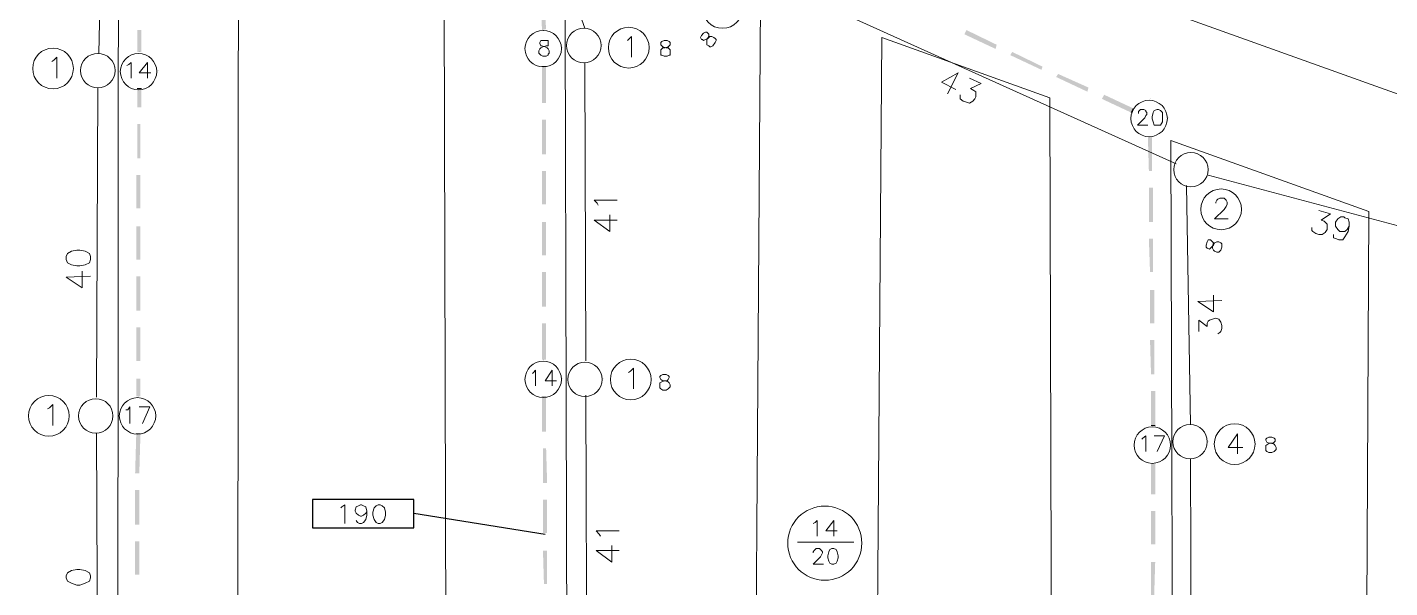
# Model space of a CAD drawing. Header units: millimetres. Extents: x -5 to 817, y 96 to 1062.
# Drawn here: x 173.2 to 281, y 548.1 to 592.4 of the extents above; entities that cross this region are included whole.
import ezdxf

# ---------------------------------------------------------------- set-up
doc = ezdxf.new("R2010")
doc.units = ezdxf.units.MM
for name, color, linetype, true_color in [('PDF_AERIAL', 8, 'Continuous', 0x808080), ('PDF_FEED', 11, 'Continuous', 0xff7f7f), ('PDF_HCOUNT', 8, 'Continuous', 0x808080), ('PDF_POLENUMBER', 8, 'Continuous', 0x808080), ('PDF_RDBKGRD', 8, 'Continuous', 0x808080), ('PDF_STRAND', 8, 'Continuous', 0x808080)]:
    doc.layers.add(name, color=color, linetype=linetype, true_color=true_color)
doc.layers.add('PDF_DISTANCE', color=7, linetype='Continuous')

msp = doc.modelspace()

# ---------------------------------------------------------------- linework, layer by layer
at = {"layer": 'PDF_AERIAL', "lineweight": 9}
for points in [[(178.89, 590.34), (179.47, 616.64)], [(217.31, 592.32), (209.72, 613.43)], [(264.06, 581.6), (231, 596.53)], [(217.39, 566.02), (217.31, 589.6)], [(246, 587.13), (246.83, 588.78), (245.51, 588.03), (246.66, 587.46)], [(247.73, 588.36), (248.64, 587.95), (247.82, 587.54), (248.06, 587.38), (248.23, 587.29), (248.23, 587.13), (248.23, 586.88), (248.15, 586.72), (247.98, 586.55), (247.73, 586.39), (247.49, 586.47), (247.24, 586.55), (246.99, 586.72), (246.99, 586.88), (246.99, 587.05)], [(178.72, 563.14), (178.81, 587.62)], [(289.12, 574.68), (266.61, 580.7)], [(264.88, 579.87), (265.21, 560.99)], [(218.38, 578.31), (218.3, 578.47), (218.05, 578.72), (219.87, 578.72)], [(219.87, 577.15), (218.05, 577.15), (219.29, 576.24), (219.29, 577.56)], [(275.35, 577.89), (276.26, 577.65), (275.52, 577.15), (275.76, 577.07), (275.93, 576.9), (276.01, 576.82), (276.01, 576.57), (276.01, 576.41), (275.85, 576.16), (275.6, 576), (275.35, 576), (275.11, 576.08), (274.86, 576.24), (274.78, 576.33), (274.78, 576.57)], [(277.74, 576.66), (277.58, 576.41), (277.41, 576.24), (277.08, 576.24), (277, 576.24), (276.84, 576.41), (276.67, 576.66), (276.67, 576.9), (276.67, 576.99), (276.84, 577.23), (277.08, 577.4), (277.33, 577.4), (277.41, 577.32), (277.66, 577.23), (277.74, 576.99), (277.74, 576.66), (277.66, 576.24), (277.41, 575.83), (277.25, 575.59), (276.92, 575.59), (276.75, 575.67), (276.51, 575.75), (276.51, 576)], [(178.23, 572.7), (176.33, 572.62), (177.57, 571.79), (177.57, 573.11)], [(267.69, 570.8), (265.79, 570.72), (267.03, 569.9), (267.03, 571.22)], [(265.87, 568.33), (265.87, 569.24), (266.53, 568.74), (266.53, 568.99), (266.61, 569.15), (266.7, 569.24), (266.94, 569.32), (267.19, 569.4), (267.44, 569.32), (267.6, 569.07), (267.69, 568.82), (267.69, 568.58), (267.6, 568.33), (267.52, 568.25), (267.36, 568.16)], [(217.47, 539.97), (217.39, 563.3)], [(178.81, 536.67), (178.72, 560.33)], [(265.21, 558.27), (265.29, 535.52)], [(218.55, 552.17), (218.46, 552.33), (218.22, 552.58), (220.03, 552.58)], [(220.03, 551.02), (218.22, 551.02), (219.45, 550.11), (219.45, 551.43)]]:
    msp.add_lwpolyline(points, dxfattribs=at)
for points in [[(176.33, 574.02), (176.42, 573.77), (176.75, 573.61), (177.16, 573.52), (177.41, 573.52), (177.82, 573.61), (178.15, 573.77), (178.23, 574.02), (178.23, 574.27), (178.15, 574.51), (177.82, 574.68), (177.41, 574.76), (177.16, 574.76), (176.75, 574.68), (176.42, 574.51), (176.33, 574.27)], [(176.33, 548.87), (176.42, 548.62), (176.75, 548.46), (177.16, 548.3), (177.41, 548.3), (177.82, 548.46), (178.15, 548.62), (178.23, 548.87), (178.23, 549.04), (178.15, 549.28), (177.82, 549.45), (177.41, 549.53), (177.16, 549.53), (176.75, 549.45), (176.42, 549.28), (176.33, 549.04)]]:
    msp.add_lwpolyline(points, close=True, dxfattribs=at)
at = {"layer": 'PDF_DISTANCE', "color": 145, "lineweight": 25, "true_color": 0x4a8395}
msp.add_lwpolyline([(195.79, 552.83), (203.79, 552.83), (203.79, 555.06), (195.79, 555.06)], close=True, dxfattribs=at)
at = {"layer": 'PDF_DISTANCE', "lineweight": 0}
for points in [[(198.02, 554.4), (198.1, 554.48), (198.35, 554.64), (198.35, 553.16)], [(200.08, 554.15), (200, 553.98), (199.83, 553.82), (199.67, 553.74), (199.58, 553.74), (199.42, 553.82), (199.25, 553.98), (199.17, 554.15), (199.17, 554.23), (199.25, 554.48), (199.42, 554.56), (199.58, 554.64), (199.67, 554.64), (199.83, 554.56), (200, 554.48), (200.08, 554.15), (200.08, 553.82), (200, 553.49), (199.83, 553.24), (199.67, 553.16), (199.5, 553.16), (199.34, 553.24), (199.25, 553.41)]]:
    msp.add_lwpolyline(points, dxfattribs=at)
msp.add_lwpolyline([(200.99, 554.64), (200.82, 554.56), (200.66, 554.4), (200.57, 554.07), (200.57, 553.82), (200.66, 553.49), (200.82, 553.24), (200.99, 553.16), (201.15, 553.16), (201.31, 553.24), (201.48, 553.49), (201.56, 553.82), (201.56, 554.07), (201.48, 554.4), (201.31, 554.56), (201.15, 554.64)], close=True, dxfattribs=at)
at = {"layer": 'PDF_DISTANCE', "color": 145, "lineweight": 25, "true_color": 0x4a8395}
msp.add_lwpolyline([(203.79, 553.98), (214.18, 552.33)], dxfattribs=at)
at = {"layer": 'PDF_FEED', "color": 7, "lineweight": 9}
for points in [[(214.01, 591.33), (213.85, 591.33), (213.76, 591.17), (213.76, 591.09), (213.85, 590.92), (213.93, 590.92), (214.18, 590.84), (214.34, 590.76), (214.42, 590.67), (214.51, 590.51), (214.51, 590.34), (214.42, 590.26), (214.42, 590.18), (214.26, 590.1), (214.01, 590.1), (213.85, 590.18), (213.76, 590.26), (213.68, 590.34), (213.68, 590.51), (213.76, 590.67), (213.85, 590.76), (214.01, 590.84), (214.26, 590.92), (214.42, 590.92), (214.42, 591.09), (214.42, 591.17), (214.42, 591.33), (214.26, 591.33)], [(262.57, 585.89), (262.33, 585.81), (262.24, 585.64), (262.16, 585.31), (262.16, 585.15), (262.24, 584.9), (262.33, 584.65), (262.57, 584.65), (262.66, 584.65), (262.82, 584.65), (262.99, 584.9), (262.99, 585.15), (262.99, 585.31), (262.99, 585.64), (262.82, 585.81), (262.66, 585.89)], [(236.85, 551.18), (236.68, 551.1), (236.6, 550.93), (236.52, 550.6), (236.52, 550.44), (236.6, 550.19), (236.68, 550.03), (236.85, 549.94), (237.01, 549.94), (237.18, 550.03), (237.26, 550.19), (237.34, 550.44), (237.34, 550.6), (237.26, 550.93), (237.18, 551.1), (237.01, 551.18)]]:
    msp.add_lwpolyline(points, close=True, dxfattribs=at)
at = {"layer": 'PDF_FEED', "lineweight": 20}
for points in [[(214.09, 592.16), (214.09, 592.16)], [(182.1, 590.43), (182.1, 590.43)], [(212.61, 590.76), (212.61, 590.76)], [(215.58, 590.76), (215.58, 590.76)], [(214.09, 589.27), (214.09, 589.27)], [(180.62, 588.94), (180.62, 588.94)], [(183.59, 588.94), (183.59, 588.94)], [(182.1, 587.54), (182.1, 587.54)], [(262, 586.72), (262, 586.72)], [(260.51, 585.23), (260.51, 585.23)], [(263.48, 585.23), (263.48, 585.23)], [(262, 583.75), (262, 583.75)], [(214.09, 566.1), (214.09, 566.1)], [(212.61, 564.62), (212.61, 564.62)], [(215.58, 564.62), (215.58, 564.62)], [(182.02, 563.22), (182.02, 563.22)], [(214.09, 563.14), (214.09, 563.14)], [(180.54, 561.73), (180.54, 561.73)], [(183.42, 561.73), (183.42, 561.73)], [(182.02, 560.25), (182.02, 560.25)], [(262.24, 560.91), (262.24, 560.91)], [(260.76, 559.43), (260.76, 559.43)], [(263.73, 559.43), (263.73, 559.43)], [(262.24, 557.94), (262.24, 557.94)], [(234.13, 551.68), (238.58, 551.68)]]:
    msp.add_lwpolyline(points, dxfattribs=at)
at = {"layer": 'PDF_FEED', "color": 7, "lineweight": 9}
for points in [[(181.12, 589.35), (181.28, 589.44), (181.45, 589.6), (181.45, 588.36)], [(182.76, 588.36), (182.76, 589.6), (182.1, 588.78), (183.01, 588.78)], [(261.09, 585.56), (261.09, 585.64), (261.09, 585.73), (261.17, 585.81), (261.25, 585.89), (261.5, 585.89), (261.67, 585.81), (261.67, 585.73), (261.75, 585.64), (261.75, 585.48), (261.67, 585.4), (261.58, 585.23), (261.01, 584.65), (261.83, 584.65)], [(213.19, 565.03), (213.27, 565.11), (213.43, 565.28), (213.43, 564.04)], [(214.75, 564.04), (214.75, 565.28), (214.18, 564.45), (215.08, 564.45)], [(181.03, 562.15), (181.2, 562.15), (181.36, 562.39), (181.36, 561.07)], [(182.35, 561.07), (182.93, 562.39), (182.1, 562.39)], [(261.34, 559.84), (261.42, 559.92), (261.67, 560.09), (261.67, 558.85)], [(262.57, 558.85), (263.15, 560.09), (262.33, 560.09)], [(235.37, 553.16), (235.53, 553.24), (235.7, 553.41), (235.7, 552.17)], [(237.01, 552.17), (237.01, 553.41), (236.36, 552.58), (237.26, 552.58)], [(235.37, 550.85), (235.37, 550.93), (235.45, 551.02), (235.53, 551.1), (235.61, 551.18), (235.86, 551.18), (235.94, 551.1), (236.03, 551.02), (236.11, 550.93), (236.11, 550.85), (236.03, 550.69), (235.94, 550.52), (235.37, 549.94), (236.19, 549.94)]]:
    msp.add_lwpolyline(points, dxfattribs=at)
at = {"layer": 'PDF_FEED', "lineweight": 0}
for points in [[(213.93, 589.27), (214.26, 589.27)], [(181.94, 587.54), (182.27, 587.54)], [(260.68, 585.97), (260.51, 585.64)], [(213.93, 563.14), (214.26, 563.14)], [(181.86, 560.25), (182.19, 560.25)], [(262.41, 560.91), (262.08, 560.91)]]:
    msp.add_lwpolyline(points, dxfattribs=at)
at = {"layer": 'PDF_FEED', "lineweight": 20}
for centre, radius in [((214.03, 590.69), 1.44), ((182.04, 588.88), 1.44), ((261.93, 585.17), 1.44), ((214.03, 564.55), 1.44), ((181.96, 561.67), 1.44), ((262.18, 559.36), 1.44), ((236.29, 551.61), 2.93)]:
    msp.add_circle(centre, radius, dxfattribs=at)
at = {"layer": 'PDF_FEED', "transparency": 33554559}
for points in [[(213.93, 592.16), (214.26, 592.24), (213.85, 594.71)], [(214.26, 592.24), (213.85, 594.71), (214.09, 594.71)], [(181.94, 590.43), (182.27, 590.43), (181.94, 592.16)], [(182.27, 590.43), (181.94, 592.16), (182.27, 592.16)], [(247.49, 592.16), (247.32, 591.83), (249.88, 591)], [(247.32, 591.83), (249.88, 591), (249.79, 590.67)], [(251.11, 590.43), (250.95, 590.18), (253.5, 589.27)], [(213.93, 586.39), (214.26, 586.39), (213.93, 589.27)], [(214.26, 586.39), (213.93, 589.27), (214.26, 589.27)], [(250.95, 590.18), (253.5, 589.27), (253.42, 589.02)], [(254.74, 588.69), (254.58, 588.45), (257.13, 587.62)], [(254.58, 588.45), (257.13, 587.62), (257.05, 587.29)], [(181.94, 586.06), (182.27, 586.06), (181.94, 587.54)], [(182.27, 586.06), (181.94, 587.54), (182.27, 587.54)], [(258.37, 587.05), (258.2, 586.72), (260.68, 585.97)], [(258.2, 586.72), (260.68, 585.97), (260.51, 585.64)], [(213.93, 582.35), (214.26, 582.35), (213.93, 585.07)], [(214.26, 582.35), (213.93, 585.07), (214.26, 585.07)], [(181.94, 582.02), (182.19, 582.02), (181.94, 584.74)], [(182.19, 582.02), (181.94, 584.74), (182.19, 584.74)], [(262.16, 583.75), (261.83, 583.75), (262.16, 581.03)], [(261.83, 583.75), (262.16, 581.03), (261.91, 581.03)], [(181.86, 578.06), (182.19, 578.06), (181.86, 580.7)], [(182.19, 578.06), (181.86, 580.7), (182.19, 580.7)], [(213.93, 578.39), (214.26, 578.39), (213.93, 581.03)], [(214.26, 578.39), (213.93, 581.03), (214.26, 581.03)], [(262.24, 579.71), (261.91, 579.71), (262.24, 576.99)], [(261.91, 579.71), (262.24, 576.99), (261.91, 576.99)], [(181.86, 574.02), (182.19, 574.02), (181.86, 576.66)], [(182.19, 574.02), (181.86, 576.66), (182.19, 576.66)], [(213.93, 574.35), (214.26, 574.35), (213.93, 576.99)], [(214.26, 574.35), (213.93, 576.99), (214.26, 576.99)], [(262.24, 575.67), (261.91, 575.67), (262.24, 573.03)], [(261.91, 575.67), (262.24, 573.03), (262, 573.03)], [(213.93, 570.31), (214.26, 570.31), (213.93, 573.03)], [(214.26, 570.31), (213.93, 573.03), (214.26, 573.03)], [(181.86, 569.98), (182.19, 569.98), (181.86, 572.7)], [(182.19, 569.98), (181.86, 572.7), (182.19, 572.7)], [(262.33, 571.63), (262, 571.63), (262.33, 568.99)], [(262, 571.63), (262.33, 568.99), (262, 568.99)], [(213.93, 566.1), (214.26, 566.1), (213.93, 568.99)], [(214.26, 566.1), (213.93, 568.99), (214.26, 568.99)], [(181.86, 566.02), (182.19, 566.02), (181.86, 568.66)], [(182.19, 566.02), (181.86, 568.66), (182.19, 568.66)], [(262.33, 567.67), (262, 567.67), (262.33, 564.95)], [(262, 567.67), (262.33, 564.95), (262.08, 564.95)], [(181.86, 563.22), (182.19, 563.22), (181.86, 564.62)], [(182.19, 563.22), (181.86, 564.62), (182.19, 564.62)], [(262.41, 563.63), (262.08, 563.63), (262.41, 560.91)], [(262.08, 563.63), (262.41, 560.91), (262.08, 560.91)], [(213.93, 560.41), (214.26, 560.41), (213.93, 563.14)], [(214.26, 560.41), (213.93, 563.14), (214.26, 563.14)], [(181.77, 557.12), (182.1, 557.12), (181.86, 560.25)], [(182.1, 557.12), (181.86, 560.25), (182.19, 560.25)], [(214.01, 556.37), (214.34, 556.37), (214.01, 559.1)], [(214.34, 556.37), (214.01, 559.1), (214.26, 559.1)], [(262.41, 557.94), (262.08, 557.94), (262.41, 555.47)], [(262.08, 557.94), (262.41, 555.47), (262.08, 555.47)], [(181.77, 553.08), (182.1, 553.08), (181.77, 555.8)], [(182.1, 553.08), (181.77, 555.8), (182.1, 555.8)], [(214.01, 552.42), (214.34, 552.42), (214.01, 555.06)], [(214.34, 552.42), (214.01, 555.06), (214.34, 555.06)], [(262.41, 554.15), (262.08, 554.15), (262.41, 551.51)], [(262.08, 554.15), (262.41, 551.51), (262.08, 551.51)], [(181.77, 549.12), (182.1, 549.12), (181.77, 551.76)], [(182.1, 549.12), (181.77, 551.76), (182.1, 551.76)], [(214.09, 548.38), (214.34, 548.38), (214.01, 551.02)], [(214.34, 548.38), (214.01, 551.02), (214.34, 551.02)], [(262.41, 550.11), (262.08, 550.11), (262.33, 547.47)], [(262.08, 550.11), (262.33, 547.47), (262.08, 547.47)]]:
    msp.add_solid(points, dxfattribs=at)
at = {"layer": 'PDF_HCOUNT', "lineweight": 9}
for points in [[(220.69, 591.33), (220.77, 591.42), (221.02, 591.66), (221.02, 590.01)], [(175.18, 589.68), (175.34, 589.77), (175.59, 590.01), (175.59, 588.36)], [(267.19, 578.47), (267.19, 578.55), (267.27, 578.72), (267.36, 578.8), (267.52, 578.88), (267.85, 578.88), (267.93, 578.8), (268.01, 578.72), (268.1, 578.55), (268.1, 578.39), (268.01, 578.22), (267.85, 577.98), (267.11, 577.23), (268.18, 577.23)], [(220.77, 565.11), (220.94, 565.2), (221.18, 565.44), (221.18, 563.8)], [(174.85, 562.23), (175.01, 562.31), (175.26, 562.56), (175.26, 560.91)], [(268.92, 558.68), (268.92, 560.25), (268.18, 559.18), (269.33, 559.18)]]:
    msp.add_lwpolyline(points, dxfattribs=at)
for centre in [(228.21, 593.91), (220.79, 590.77), (175.28, 589.12), (267.62, 577.99), (220.95, 564.55), (174.95, 561.67), (268.69, 559.44)]:
    msp.add_circle(centre, 1.61, dxfattribs=at)
at = {"layer": 'PDF_POLENUMBER', "lineweight": 9}
for points in [[(223.58, 591.33), (223.41, 591.25), (223.33, 591.17), (223.33, 591), (223.41, 590.92), (223.49, 590.84), (223.74, 590.76), (223.91, 590.76), (224.07, 590.59), (224.07, 590.51), (224.07, 590.34), (224.07, 590.18), (223.99, 590.18), (223.82, 590.1), (223.58, 590.1), (223.41, 590.18), (223.33, 590.18), (223.33, 590.34), (223.33, 590.51), (223.33, 590.59), (223.49, 590.76), (223.66, 590.76), (223.91, 590.84), (223.99, 590.92), (224.07, 591), (224.07, 591.17), (223.99, 591.25), (223.82, 591.33)], [(226.54, 591.74), (226.46, 591.58), (226.54, 591.42), (226.63, 591.42), (226.71, 591.33), (226.87, 591.42), (227.04, 591.5), (227.2, 591.66), (227.37, 591.66), (227.53, 591.58), (227.62, 591.5), (227.7, 591.42), (227.7, 591.33), (227.62, 591.17), (227.45, 590.92), (227.29, 590.84), (227.2, 590.84), (227.12, 590.92), (226.96, 591), (226.96, 591.09), (226.96, 591.25), (226.96, 591.42), (227.12, 591.66), (227.12, 591.83), (227.04, 591.91), (226.96, 591.99), (226.87, 591.99), (226.71, 591.91)], [(266.45, 575.17), (266.45, 575.01), (266.53, 574.93), (266.7, 574.84), (266.78, 574.93), (266.86, 575.01), (267.03, 575.17), (267.11, 575.34), (267.27, 575.42), (267.44, 575.42), (267.6, 575.34), (267.69, 575.26), (267.69, 575.17), (267.69, 575.01), (267.6, 574.76), (267.52, 574.68), (267.44, 574.6), (267.27, 574.6), (267.11, 574.68), (267.03, 574.76), (266.94, 574.93), (266.94, 575.09), (267.03, 575.34), (266.94, 575.42), (266.86, 575.5), (266.78, 575.59), (266.61, 575.59), (266.53, 575.42)], [(223.49, 564.95), (223.33, 564.87), (223.25, 564.78), (223.25, 564.7), (223.33, 564.54), (223.49, 564.45), (223.66, 564.45), (223.91, 564.37), (223.99, 564.29), (224.07, 564.12), (224.07, 563.96), (223.99, 563.88), (223.91, 563.8), (223.74, 563.71), (223.49, 563.71), (223.33, 563.8), (223.25, 563.88), (223.25, 563.96), (223.25, 564.12), (223.25, 564.29), (223.41, 564.37), (223.58, 564.45), (223.82, 564.45), (223.91, 564.54), (223.99, 564.7), (223.99, 564.78), (223.91, 564.87), (223.74, 564.95)], [(271.4, 560), (271.23, 559.92), (271.15, 559.84), (271.15, 559.76), (271.23, 559.59), (271.4, 559.51), (271.56, 559.51), (271.81, 559.43), (271.89, 559.34), (271.97, 559.18), (271.97, 559.01), (271.89, 558.93), (271.81, 558.85), (271.64, 558.77), (271.4, 558.77), (271.23, 558.85), (271.15, 558.93), (271.15, 559.01), (271.15, 559.18), (271.15, 559.34), (271.31, 559.43), (271.48, 559.51), (271.73, 559.51), (271.81, 559.59), (271.89, 559.67), (271.89, 559.84), (271.81, 559.92), (271.64, 560)]]:
    msp.add_lwpolyline(points, close=True, dxfattribs=at)
at = {"layer": 'PDF_RDBKGRD', "lineweight": 0}
msp.add_lwpolyline([(367.36, 607.24), (372.39, 608.48), (378.91, 593.31), (361.35, 588.94), (313.28, 585.31), (284.5, 586.06), (242.46, 601.14), (179.3, 654.9), (191.83, 669.08), (204.2, 658.44)], dxfattribs=at)
for points in [[(172.95, 647.73), (160.34, 633.55), (153.25, 620.44), (152.34, 613.35), (152.51, 506.91), (180.37, 505.83), (180.46, 607.82), (181.12, 619.78), (183.92, 625.22), (190.18, 633.05)], [(190.51, 617.22), (191.92, 619.94), (197.44, 626.87), (211.21, 615.16), (206.18, 604.19), (206.43, 504.85), (189.85, 505.5), (189.94, 607.57)], [(215.74, 602.13), (215.99, 504.43), (230.58, 503.86), (231.24, 598.09), (218.79, 608.73)], [(254.08, 586.8), (240.81, 591.58), (240.15, 503.53), (254.33, 502.95)], [(263.65, 583.42), (264.06, 447.96), (278.65, 447.3), (279.31, 577.81)]]:
    msp.add_lwpolyline(points, close=True, dxfattribs=at)
at = {"layer": 'PDF_STRAND', "lineweight": 9}
for points in [[(217.31, 592.32), (217.31, 592.32)], [(217.31, 592.32), (217.31, 592.32)], [(178.89, 590.34), (178.89, 590.34)], [(178.89, 590.34), (178.89, 590.34)], [(215.99, 591), (215.99, 591)], [(215.99, 591), (215.99, 591)], [(218.71, 591), (218.71, 591)], [(218.71, 591), (218.71, 591)], [(218.71, 591), (218.71, 591)], [(217.31, 589.6), (217.31, 589.6)], [(217.31, 589.6), (217.31, 589.6)], [(217.31, 589.6), (217.31, 589.6)], [(177.49, 589.02), (177.49, 589.02)], [(177.49, 589.02), (177.49, 589.02)], [(180.21, 588.94), (180.21, 588.94)], [(180.21, 588.94), (180.21, 588.94)], [(180.21, 588.94), (180.21, 588.94)], [(178.81, 587.62), (178.81, 587.62)], [(178.81, 587.62), (178.81, 587.62)], [(178.81, 587.62), (178.81, 587.62)], [(265.79, 582.43), (265.79, 582.43)], [(265.79, 582.43), (265.79, 582.43)], [(265.79, 582.43), (265.79, 582.43)], [(264.06, 581.6), (264.06, 581.6)], [(264.06, 581.6), (264.06, 581.6)], [(266.61, 580.7), (266.61, 580.7)], [(266.61, 580.7), (266.61, 580.7)], [(266.61, 580.7), (266.61, 580.7)], [(264.88, 579.87), (264.88, 579.87)], [(264.88, 579.87), (264.88, 579.87)], [(217.39, 566.02), (217.39, 566.02)], [(217.39, 566.02), (217.39, 566.02)], [(215.99, 564.62), (215.99, 564.62)], [(215.99, 564.62), (215.99, 564.62)], [(218.79, 564.62), (218.79, 564.62)], [(218.79, 564.62), (218.79, 564.62)], [(218.79, 564.62), (218.79, 564.62)], [(178.72, 563.14), (178.72, 563.14)], [(178.72, 563.14), (178.72, 563.14)], [(217.39, 563.3), (217.39, 563.3)], [(217.39, 563.3), (217.39, 563.3)], [(217.39, 563.3), (217.39, 563.3)], [(177.32, 561.73), (177.32, 561.73)], [(177.32, 561.73), (177.32, 561.73)], [(180.04, 561.73), (180.04, 561.73)], [(180.04, 561.73), (180.04, 561.73)], [(180.04, 561.73), (180.04, 561.73)], [(178.72, 560.33), (178.72, 560.33)], [(178.72, 560.33), (178.72, 560.33)], [(178.72, 560.33), (178.72, 560.33)], [(265.21, 560.99), (265.21, 560.99)], [(265.21, 560.99), (265.21, 560.99)], [(265.21, 560.99), (265.21, 560.99)], [(263.81, 559.67), (263.81, 559.67)], [(263.81, 559.67), (263.81, 559.67)], [(263.81, 559.67), (263.81, 559.67)], [(266.61, 559.67), (266.61, 559.67)], [(266.61, 559.67), (266.61, 559.67)], [(265.21, 558.27), (265.21, 558.27)], [(265.21, 558.27), (265.21, 558.27)]]:
    msp.add_lwpolyline(points, dxfattribs=at)
for centre in [(217.24, 590.94), (178.82, 588.96), (265.23, 581.13), (217.33, 564.55), (178.66, 561.67), (265.17, 559.63)]:
    msp.add_circle(centre, 1.36, dxfattribs=at)

doc.saveas('drawing.dxf')
